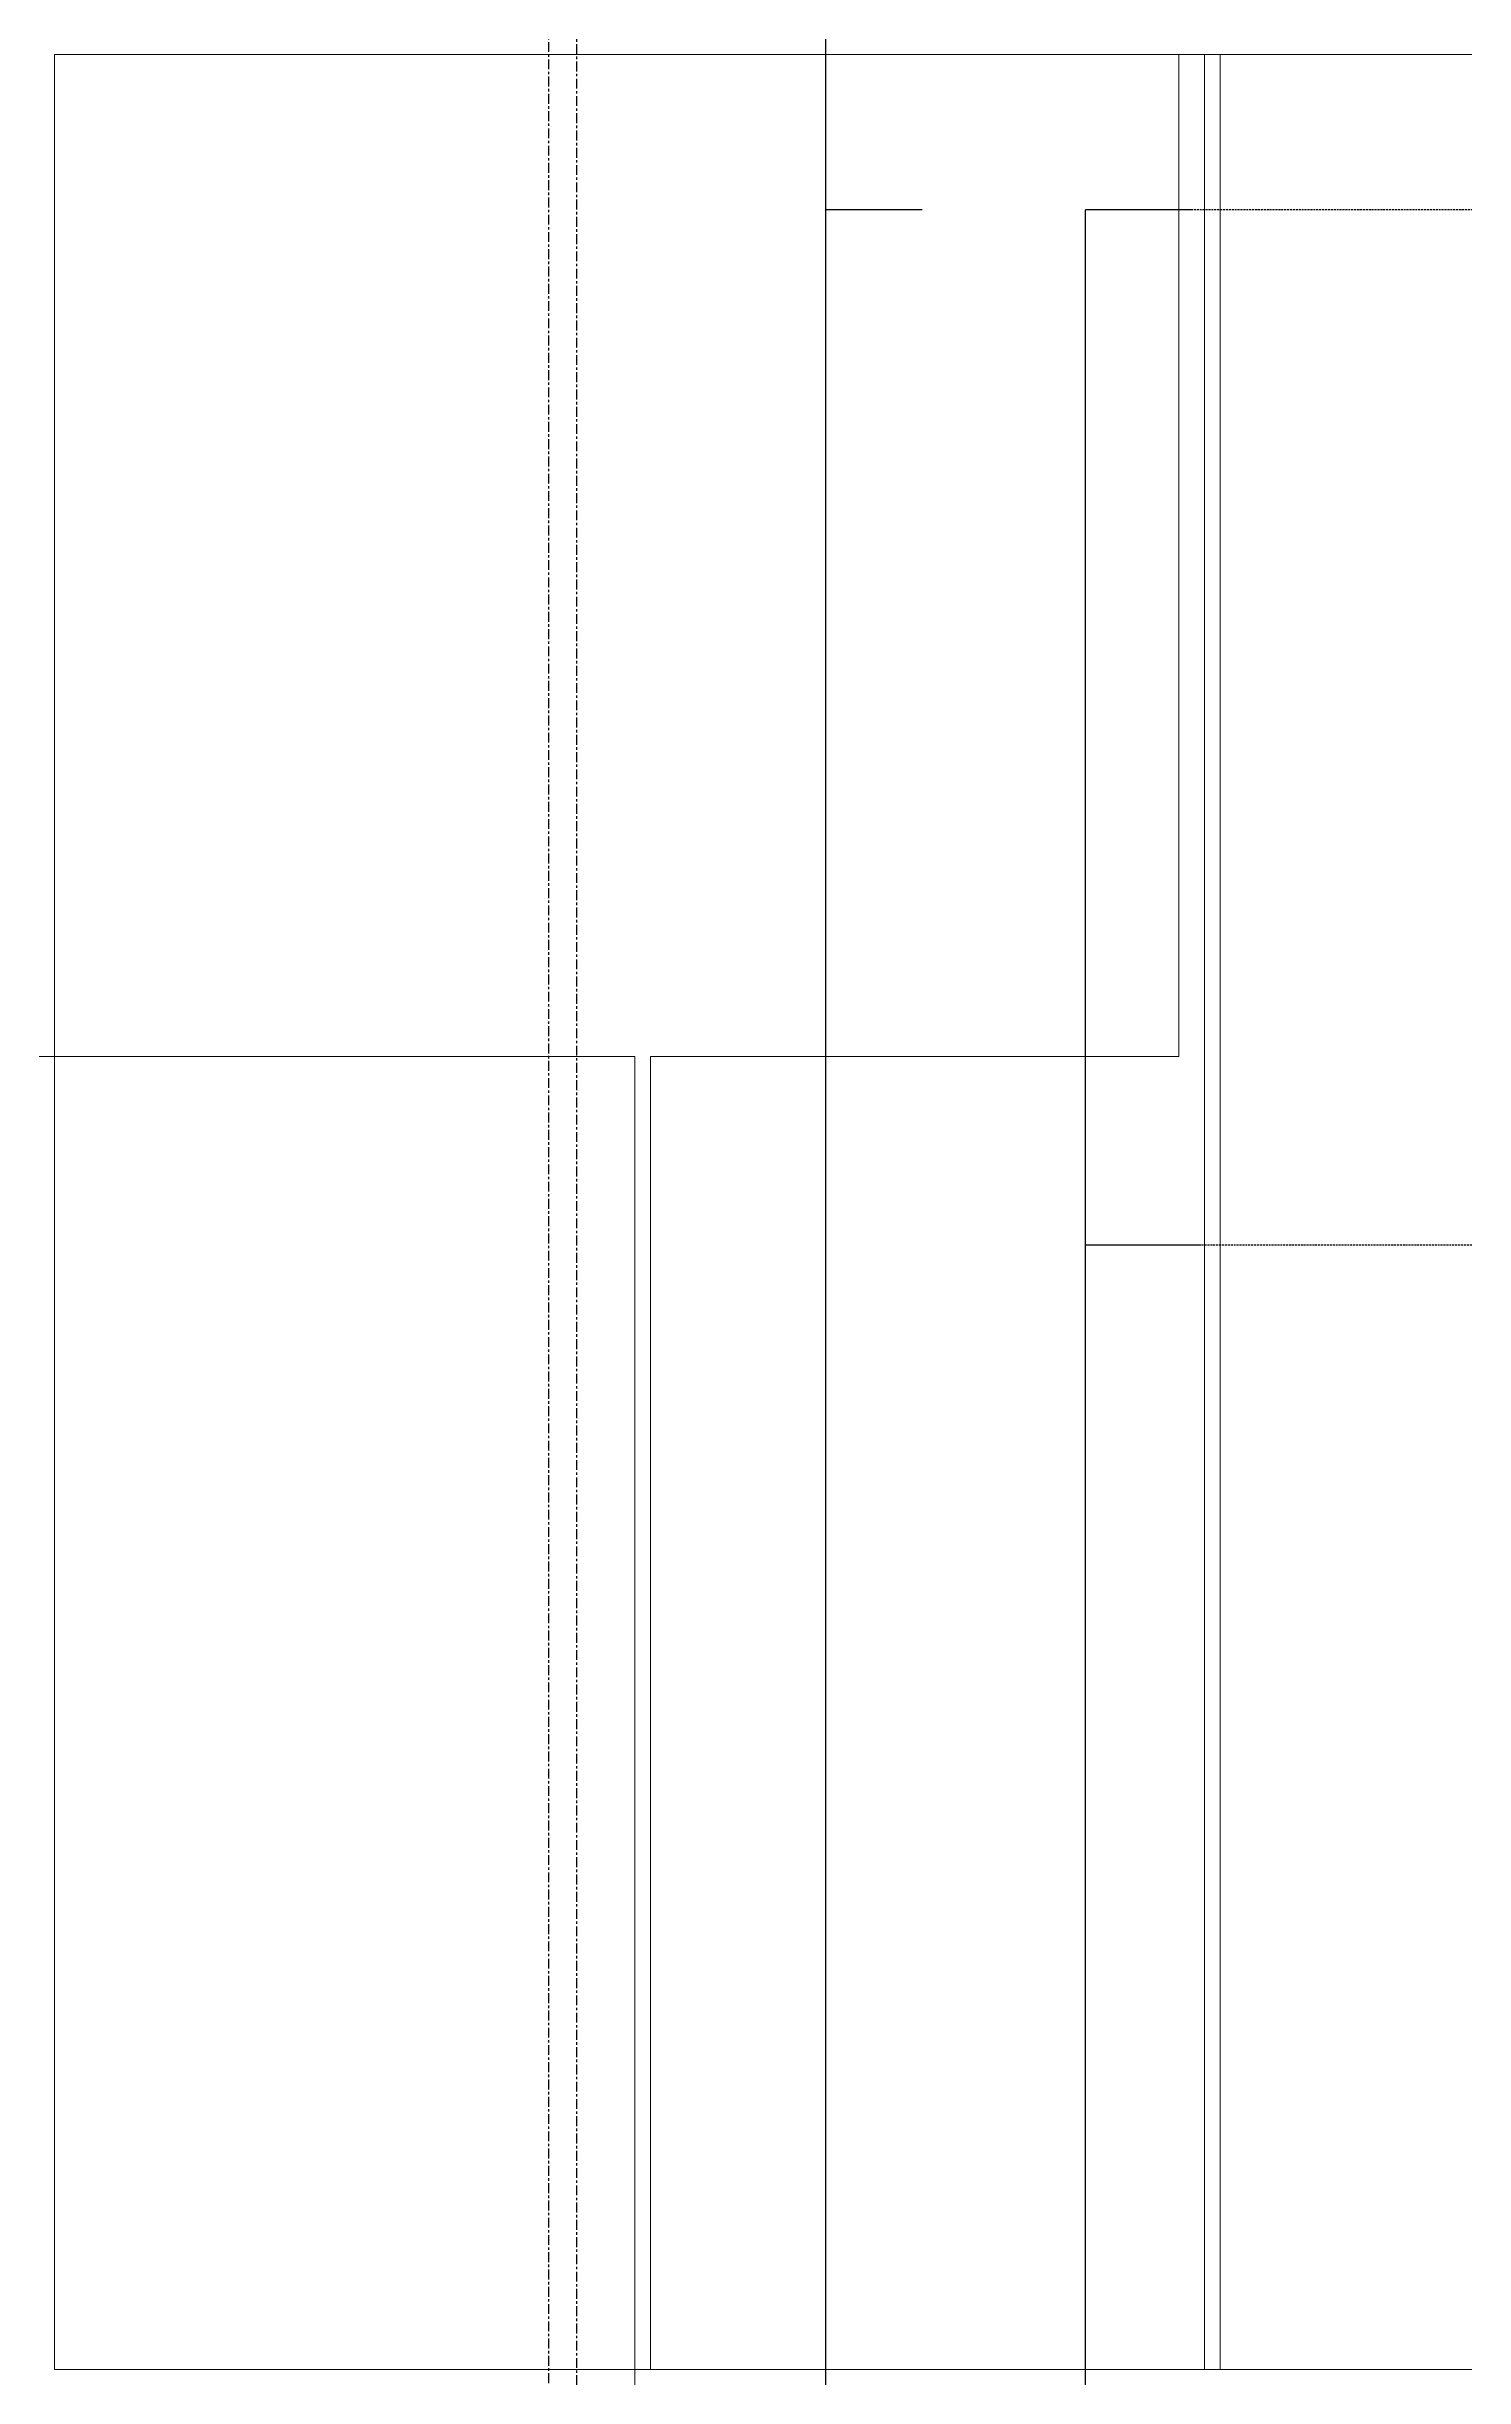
# Model space of a CAD drawing. Header units: millimetres. Extents: x 663313 to 1226001, y 1431724 to 1620898.
# Drawn here: x 1063548 to 1065372, y 1515955 to 1518955 of the extents above; entities that cross this region are included whole.
import ezdxf

# ---------------------------------------------------------------- set-up
doc = ezdxf.new("R2010")
doc.units = ezdxf.units.MM
for name, pattern in [('Grid Line', [22.225, 12.7, -3.175000000000001, 3.175000000000001, -3.175000000000001]), ('HIDDEN', [0.375, 0.25, -0.125]), ('XKITLINE00', [0]), ('XKITLINE02', [4, 2, -2])]:
    doc.linetypes.add(name, pattern=pattern)
doc.layers.get('Defpoints').update_dxf_attribs({"color": 140})
doc.layers.add('000 - 0_HIDE_OBJ_FRAMING_DEF_SUB', color=1, linetype='Continuous', plot=False)
doc.layers.add('DIM', color=1, linetype='Continuous')
doc.styles.add('Arial', font='arial.ttf')
doc.dimstyles.new('Dim - 40 - End', dxfattribs={"dimscale": 0.04, "dimtxt": 3, "dimasz": 1, "dimexe": 0, "dimexo": 2.5, "dimgap": 1.5, "dimtad": 1, "dimdec": 0, "dimlfac": 1000, "dimzin": 1, "dimdsep": 46, "dimtxsty": 'Arial', "dimblk": 'END', "dimcen": 0.09, "dimclrd": 1, "dimclre": 49, "dimclrt": 3, "dimadec": 0, "dimazin": 0, "dimtfac": 1, "dimtdec": 0, "dimtix": 1, "dimtofl": 0, "dimtmove": 2, "dimatfit": 3, "dimfxl": 1, "dimtfill": 1, "dimtfillclr": 256, "dimtolj": 1, "dimtzin": 0, "dimarcsym": 0})

# ---------------------------------------------------------------- blocks, each defined once
blk = doc.blocks.new('*A27351189')
at = {"layer": '000 - 0_HIDE_OBJ_FRAMING_DEF_SUB', "linetype": 'XKITLINE00', "lineweight": 0}
for p, q in [((367.767257, 51.74870300000001), (357.90058, 51.74870300000001)), ((357.900591, 31.882036), (357.900591, 51.74870300000001)), ((367.767257, 51.74870300000001), (367.767257, 31.882036)), ((367.767257, 31.882036), (357.90058, 31.882036))]:
    blk.add_line(p, q, dxfattribs=at)
at = {"layer": '000 - 0_HIDE_OBJ_FRAMING_DEF_SUB', "linetype": 'XKITLINE02', "lineweight": 0}
for p, q in [((357.90058, 31.882036), (357.90058, 51.74870300000001)), ((367.767247, 31.882036), (367.767247, 51.74870300000001))]:
    blk.add_line(p, q, dxfattribs=at)
blk = doc.blocks.new('*A27381192')
at = {"layer": '000 - 0_HIDE_OBJ_FRAMING_DEF_SUB', "linetype": 'XKITLINE00', "lineweight": 0}
for p, q in [((377.767257, 51.74870300000001), (367.90058, 51.74870300000001)), ((367.900591, 31.882036), (367.900591, 51.74870300000001)), ((377.767257, 31.882036), (367.90058, 31.882036))]:
    blk.add_line(p, q, dxfattribs=at)
at = {"layer": '000 - 0_HIDE_OBJ_FRAMING_DEF_SUB', "linetype": 'XKITLINE02', "lineweight": 0}
blk.add_line((367.90058, 31.882036), (367.90058, 51.74870300000001), dxfattribs=at)
blk = doc.blocks.new('*A27411195')
at = {"layer": '000 - 0_HIDE_OBJ_FRAMING_DEF_SUB', "linetype": 'XKITLINE00', "lineweight": 0}
for p, q in [((327.767257, 51.74870300000001), (322.433914, 51.74870300000001)), ((322.433924, 51.74870300000001), (322.433924, 43.148703)), ((317.900591, 43.148703), (317.90058, 43.148703)), ((317.900591, 31.882036), (317.900591, 43.148703)), ((322.433924, 43.148703), (317.900591, 43.148703)), ((327.767257, 31.882036), (317.90058, 31.882036))]:
    blk.add_line(p, q, dxfattribs=at)
at = {"layer": '000 - 0_HIDE_OBJ_FRAMING_DEF_SUB', "linetype": 'XKITLINE02', "lineweight": 0}
for p, q in [((322.433914, 43.148703), (322.433914, 51.74870300000001)), ((317.90058, 31.882036), (317.90058, 43.148703)), ((317.90058, 43.148703), (317.900591, 43.148703))]:
    blk.add_line(p, q, dxfattribs=at)
blk = doc.blocks.new('*A27421196')
at = {"layer": '000 - 0_HIDE_OBJ_FRAMING_DEF_SUB', "linetype": 'XKITLINE00', "lineweight": 0}
for q in [(307.90058, 43.148703), (317.767257, 11.882036)]:
    blk.add_line((317.767257, 43.148703), q, dxfattribs=at)
at = {"layer": '000 - 0_HIDE_OBJ_FRAMING_DEF_SUB', "linetype": 'XKITLINE02', "lineweight": 0}
blk.add_line((317.767247, 11.882036), (317.767247, 43.148703), dxfattribs=at)
blk = doc.blocks.new('3')
at = {"layer": '000 - 0_HIDE_OBJ_FRAMING_DEF_SUB', "lineweight": 0, "xscale": 0.15, "yscale": 0.15, "zscale": 0.15}
for name in ['*A27351189', '*A27381192', '*A27411195', '*A27421196']:
    blk.add_blockref(name, (663572.3657256801, 1524733.105745762), dxfattribs=at)
blk = doc.blocks.new('END')
at = {"color": 1}
for p, q in [((1.5, 0), (-1.5, 0)), ((0, 1.5), (0, -1.5))]:
    blk.add_line(p, q, dxfattribs=at)
at = {"color": 3}
blk.add_line((-0.7954951288348298, -0.7954951288348866), (0.7954951288348866, 0.7954951288348298), dxfattribs=at)
blk = doc.blocks.new('*D5005')
at = {"layer": '000 - 0_HIDE_OBJ_FRAMING_DEF_SUB', "color": 49, "lineweight": -2, "transparency": 16777216}
for p, q in [((-13963.65182224548, 109807.4999537469), (-14109.46580809159, 109807.4999537469)), ((-13962.4909373883, 108307.4999537469), (-14109.46580809159, 108307.4999537469))]:
    blk.add_line(p, q, dxfattribs=at)
at = {"layer": '000 - 0_HIDE_OBJ_FRAMING_DEF_SUB', "color": 1, "lineweight": -2, "transparency": 16777216}
blk.add_line((-14109.46580809159, 108307.5399537468), (-14109.46580809159, 109807.4599537469), dxfattribs=at)
at = {"layer": 'Defpoints', "color": 0, "transparency": 16777216}
for p in [(-14109.46580809159, 109807.4999537469), (-13963.55182224548, 109807.4999537469), (-13962.3909373883, 108307.4999537469)]:
    blk.add_point(p, dxfattribs=at)
at = {"layer": '000 - 0_HIDE_OBJ_FRAMING_DEF_SUB', "color": 1, "lineweight": -2, "transparency": 16777216, "xscale": 0.04, "yscale": 0.04, "zscale": 0.04}
for p, rotation in [((-14109.46580809159, 109807.4999537469), 90), ((-14109.46580809159, 108307.4999537469), 270)]:
    blk.add_blockref('END', p, dxfattribs=dict(at, rotation=rotation))
at = {"layer": '000 - 0_HIDE_OBJ_FRAMING_DEF_SUB', "color": 3, "transparency": 16777216, "insert": (-14109.58707685008, 109057.4999537468), "char_height": 0.12, "attachment_point": 5, "rotation": 90, "style": 'Arial', "bg_fill": 3, "box_fill_scale": 1.1, "bg_fill_color": 256, "bg_fill_true_color": 13158600, "bg_fill_transparency": 0}
blk.add_mtext('\\A1;1500000', dxfattribs=at)
blk = doc.blocks.new('*D5006')
at = {"layer": '000 - 0_HIDE_OBJ_FRAMING_DEF_SUB', "color": 49, "lineweight": -2, "transparency": 16777216}
for p, q in [((-13971.47092524803, 111139.9999537469), (-14109.46580761475, 111139.9999537469)), ((-13971.47092524803, 109807.4999537469), (-14109.46580761475, 109807.4999537469))]:
    blk.add_line(p, q, dxfattribs=at)
at = {"layer": '000 - 0_HIDE_OBJ_FRAMING_DEF_SUB', "color": 1, "lineweight": -2, "transparency": 16777216}
blk.add_line((-14109.46580761475, 109807.5399537468), (-14109.46580761475, 111139.9599537469), dxfattribs=at)
at = {"layer": 'Defpoints', "color": 0, "transparency": 16777216}
for p in [(-14109.46580761475, 111139.9999537469), (-13971.37092524803, 111139.9999537469), (-13971.37092524803, 109807.4999537469)]:
    blk.add_point(p, dxfattribs=at)
at = {"layer": '000 - 0_HIDE_OBJ_FRAMING_DEF_SUB', "color": 1, "lineweight": -2, "transparency": 16777216, "xscale": 0.04, "yscale": 0.04, "zscale": 0.04}
for p, rotation in [((-14109.46580761475, 111139.9999537469), 90), ((-14109.46580761475, 109807.4999537469), 270)]:
    blk.add_blockref('END', p, dxfattribs=dict(at, rotation=rotation))
at = {"layer": '000 - 0_HIDE_OBJ_FRAMING_DEF_SUB', "color": 3, "transparency": 16777216, "insert": (-14109.58711730094, 110473.7499537468), "char_height": 0.12, "attachment_point": 5, "rotation": 90, "style": 'Arial', "bg_fill": 3, "box_fill_scale": 1.1, "bg_fill_color": 256, "bg_fill_true_color": 13158600, "bg_fill_transparency": 0}
blk.add_mtext('\\A1;1332500', dxfattribs=at)
blk = doc.blocks.new('*D5007')
at = {"layer": '000 - 0_HIDE_OBJ_FRAMING_DEF_SUB', "color": 49, "lineweight": -2, "transparency": 16777216}
for p, q in [((-14319.82003978527, 111539.9999535084), (-14443.5791112761, 111539.9999535084)), ((-14319.82003978527, 111139.9999539853), (-14443.5791112761, 111139.9999539853))]:
    blk.add_line(p, q, dxfattribs=at)
at = {"layer": '000 - 0_HIDE_OBJ_FRAMING_DEF_SUB', "color": 1, "lineweight": -2, "transparency": 16777216}
blk.add_line((-14443.5791112761, 111140.0399539853), (-14443.5791112761, 111539.9599535084), dxfattribs=at)
at = {"layer": 'Defpoints', "color": 0, "transparency": 16777216}
for p in [(-14443.5791112761, 111539.9999535084), (-14319.72003978526, 111539.9999535084), (-14319.72003978526, 111139.9999539853)]:
    blk.add_point(p, dxfattribs=at)
at = {"layer": '000 - 0_HIDE_OBJ_FRAMING_DEF_SUB', "color": 1, "lineweight": -2, "transparency": 16777216, "xscale": 0.04, "yscale": 0.04, "zscale": 0.04}
for p, rotation in [((-14443.5791112761, 111539.9999535084), 90), ((-14443.5791112761, 111139.9999539853), 270)]:
    blk.add_blockref('END', p, dxfattribs=dict(at, rotation=rotation))
at = {"layer": '000 - 0_HIDE_OBJ_FRAMING_DEF_SUB', "color": 3, "transparency": 16777216, "insert": (-14443.70038003459, 111339.9999537468), "char_height": 0.12, "attachment_point": 5, "rotation": 90, "style": 'Arial', "bg_fill": 3, "box_fill_scale": 1.1, "bg_fill_color": 256, "bg_fill_true_color": 13158600, "bg_fill_transparency": 0}
blk.add_mtext('\\A1;400000', dxfattribs=at)
blk = doc.blocks.new('*D5012')
at = {"layer": '000 - 0_HIDE_OBJ_FRAMING_DEF_SUB', "color": 49, "lineweight": -2, "transparency": 16777216}
for p, q in [((-14323.00067869461, 111139.9999537469), (-14443.57911151452, 111139.9999537469)), ((-14323.00067869461, 106349.9999537469), (-14443.57911151452, 106349.9999537469))]:
    blk.add_line(p, q, dxfattribs=at)
at = {"layer": '000 - 0_HIDE_OBJ_FRAMING_DEF_SUB', "color": 1, "lineweight": -2, "transparency": 16777216}
blk.add_line((-14443.57911151452, 106350.0399537468), (-14443.57911151452, 111139.9599537469), dxfattribs=at)
at = {"layer": 'Defpoints', "color": 0, "transparency": 16777216}
for p in [(-14443.57911151452, 111139.9999537469), (-14322.9006786946, 111139.9999537469), (-14322.9006786946, 106349.9999537469)]:
    blk.add_point(p, dxfattribs=at)
at = {"layer": '000 - 0_HIDE_OBJ_FRAMING_DEF_SUB', "color": 1, "lineweight": -2, "transparency": 16777216, "xscale": 0.04, "yscale": 0.04, "zscale": 0.04}
for p, rotation in [((-14443.57911151452, 111139.9999537469), 90), ((-14443.57911151452, 106349.9999537469), 270)]:
    blk.add_blockref('END', p, dxfattribs=dict(at, rotation=rotation))
at = {"layer": '000 - 0_HIDE_OBJ_FRAMING_DEF_SUB', "color": 3, "transparency": 16777216, "insert": (-14443.70038027301, 108744.9999537468), "char_height": 0.12, "attachment_point": 5, "rotation": 90, "style": 'Arial', "bg_fill": 3, "box_fill_scale": 1.1, "bg_fill_color": 256, "bg_fill_true_color": 13158600, "bg_fill_transparency": 0}
blk.add_mtext('\\A1;4790000', dxfattribs=at)
blk = doc.blocks.new('W-1-PP18-ST_ENT4_REV00_20260602-153434_ELEVATION_3_ST')
at = {"layer": '000 - 0_HIDE_OBJ_FRAMING_DEF_SUB', "linetype": 'Grid Line'}
blk.add_line((-14800.00000005995, 103564.3906829357), (-14800.00000005995, 116682.8551044464), dxfattribs=at)
at = {"layer": '000 - 0_HIDE_OBJ_FRAMING_DEF_SUB', "linetype": 'HIDDEN', "ltscale": 10}
for p, q in [((-13000.00000017916, 111139.9999537468), (-14059.17340058123, 111139.9999537468)), ((-12929.99740010535, 109807.4999537468), (-13989.17080050742, 109807.4999537468))]:
    blk.add_line(p, q, dxfattribs=at)
at = {"layer": '000 - 0_HIDE_OBJ_FRAMING_DEF_SUB', "color": 1}
dim = blk.add_linear_dim(base=(-14443.5791112761, 111539.9999535084), p1=(-14319.72003978526, 111139.9999539852), p2=(-14319.72003978526, 111539.9999535084), angle=90, dimstyle='Dim - 40 - End', dxfattribs=at)
dim.commit()
dim.dimension.update_dxf_attribs({"geometry": '*D5007', "text_midpoint": (-14443.70038003459, 111339.9999537468)})
for base, p1, p2, picture, middle in [((-14443.57911151452, 111139.9999537469), (-14322.9006786946, 106349.9999537468), (-14322.9006786946, 111139.9999537468), '*D5012', (-14443.70038027301, 108744.9999537468)), ((-14109.46580809159, 109807.4999537469), (-13962.39093738829, 108307.4999537468), (-13963.55182224547, 109807.4999537468), '*D5005', (-14109.58707685008, 109057.4999537468))]:
    dim = blk.add_linear_dim(base=base, p1=p1, p2=p2, angle=90, dimstyle='Dim - 40 - End', dxfattribs=at)
    dim.commit()
    dim.dimension.update_dxf_attribs({"geometry": picture, "text_midpoint": middle})
dim = blk.add_linear_dim(base=(-14109.46580761475, 111139.9999537469), p1=(-13971.37092524802, 109807.4999537468), p2=(-13971.37092524802, 111139.9999537468), angle=90, dimstyle='Dim - 40 - End', dxfattribs=at)
dim.commit()
dim.dimension.update_dxf_attribs({"geometry": '*D5006', "text_midpoint": (-14109.58711730094, 110473.7499537468)})

msp = doc.modelspace()

# ---------------------------------------------------------------- linework, layer by layer
at = {"layer": '000 - 0_HIDE_OBJ_FRAMING_DEF_SUB', "linetype": 'Grid Line'}
msp.add_line((1064229.841412668, 1507055.00114329), (1064229.841412668, 1523801.201655222), dxfattribs=at)

# ---------------------------------------------------------------- block references
at = {"layer": 'DIM', "color": 2, "xscale": 1000, "yscale": 1000, "zscale": 1000}
for p in [(-662562493.06586, -1523221923.050019), (-662555725.9731175, -1523221923.050019)]:
    msp.add_blockref('3', p, dxfattribs=at)

# ---------------------------------------------------------------- next in the draw order: block references
msp.add_blockref('W-1-PP18-ST_ENT4_REV00_20260602-153434_ELEVATION_3_ST', (1078993.99662473, 1407605.00114329))

doc.saveas('drawing.dxf')
